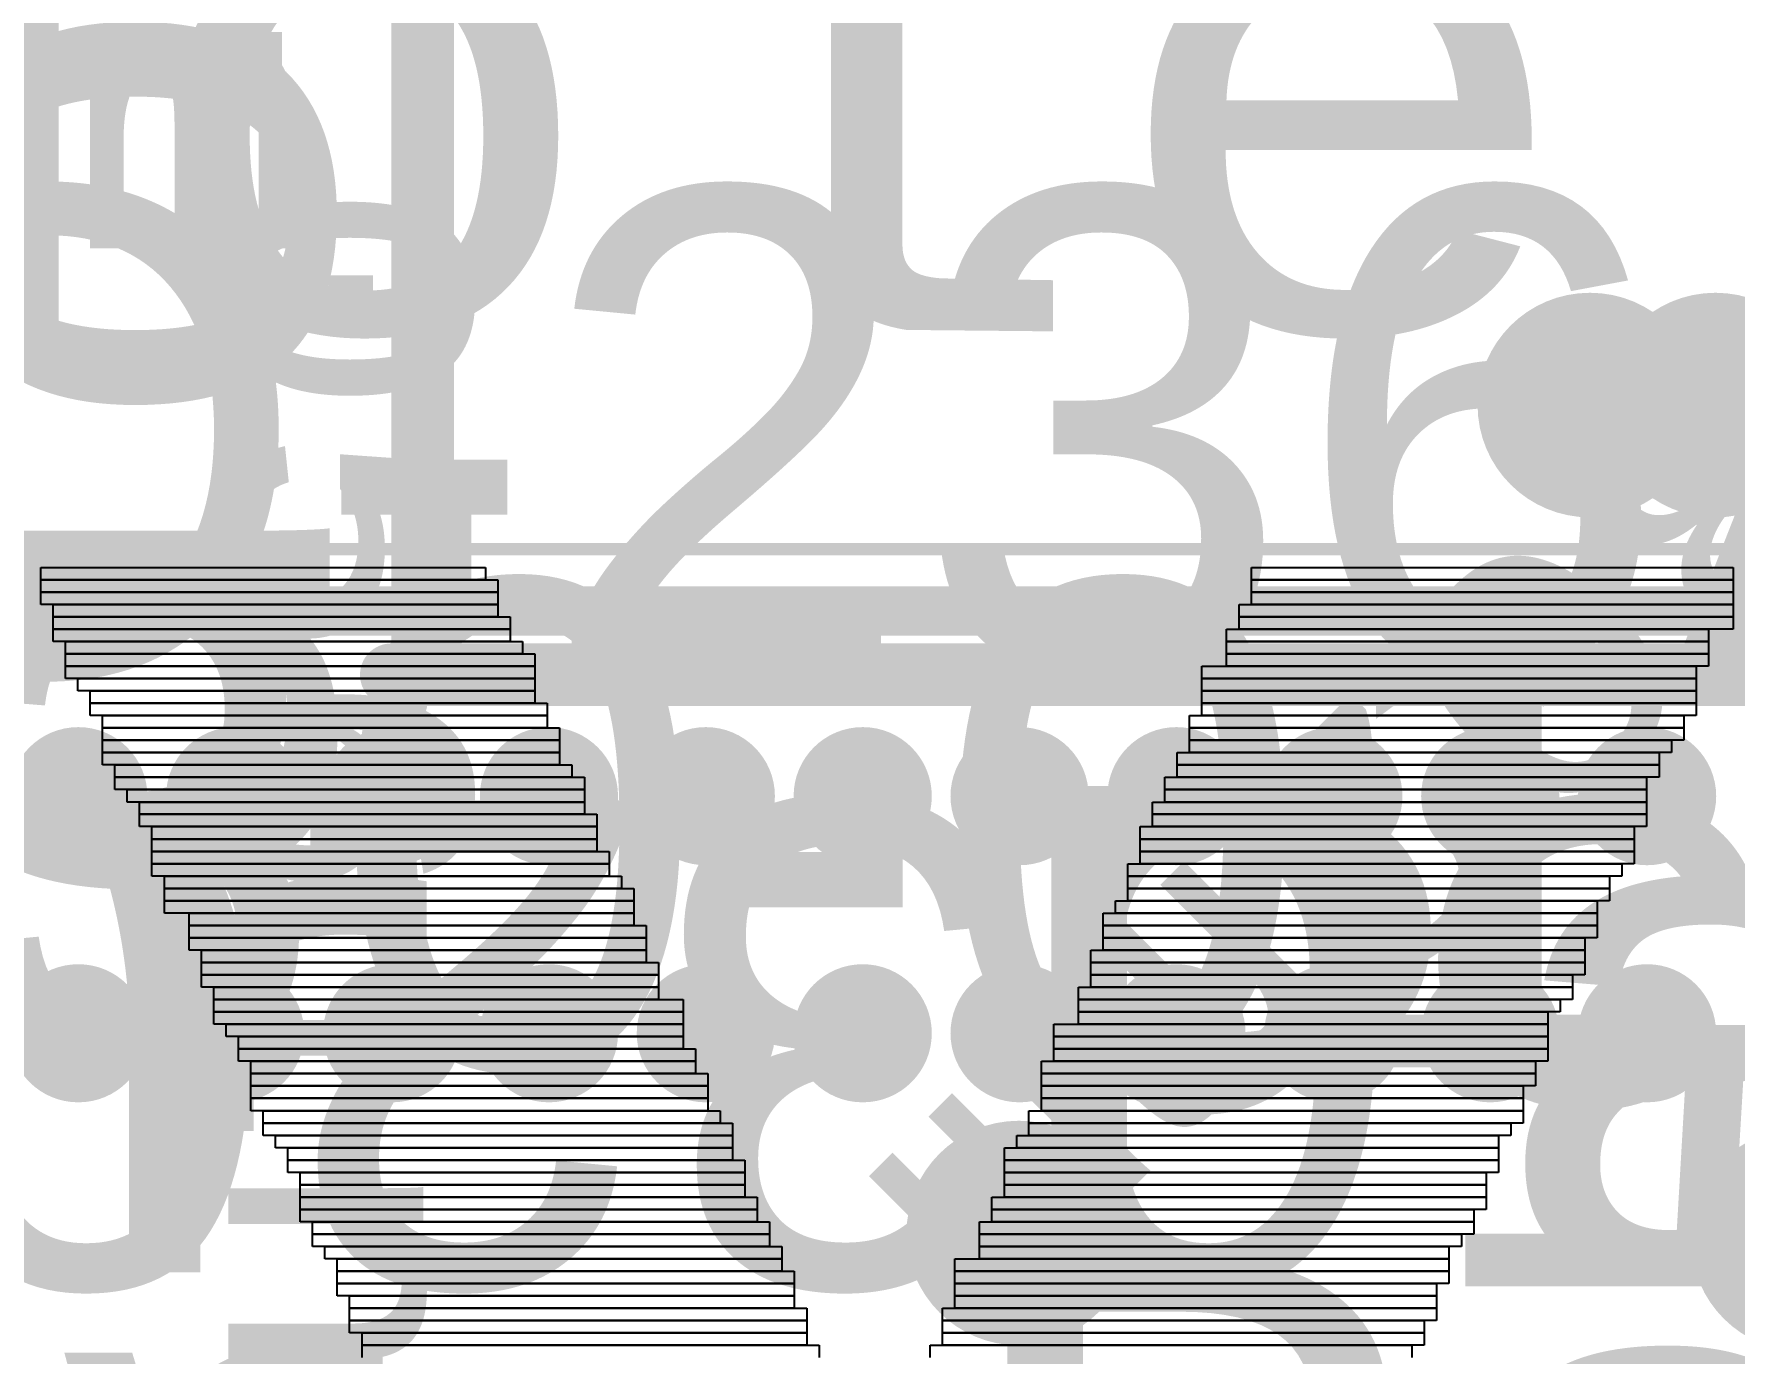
# Model space of a CAD drawing. Header units: inches. Extents: x -2.12 to 4.45, y -3.15 to 1.57.
# Drawn here: x 0.6058 to 0.8768, y -1.1537 to -0.9435 of the extents above; entities that cross this region are included whole.
import ezdxf

# ---------------------------------------------------------------- set-up
doc = ezdxf.new("R2010")
doc.units = ezdxf.units.IN
doc.header["$MEASUREMENT"] = 0
for name, color, linetype in [('Bottom', 5, 'Continuous'), ('Bottom Solder', 6, 'Continuous'), ('bPlace', 56, 'Continuous'), ('Document', 56, 'Continuous'), ('Measures', 56, 'Continuous'), ('tDocu', 76, 'Continuous'), ('Top', 1, 'Continuous'), ('Top Paste', 8, 'Continuous'), ('Top Solder', 216, 'Continuous'), ('Top Value', 56, 'Continuous'), ('tPlace', 56, 'Continuous'), ('Via Holes', 16, 'Continuous')]:
    doc.layers.add(name, color=color, linetype=linetype)
doc.styles.add('Arial', font='', dxfattribs={"height": 0.2})
doc.styles.add('Courier New', font='', dxfattribs={"height": 0.2})
doc.styles.get('Arial').set_extended_font_data('Arial')
doc.styles.get('Courier New').set_extended_font_data('Courier New')

# ---------------------------------------------------------------- blocks, each defined once
blk = doc.blocks.new('SMD3225_3_2X2_5X0_7_MTC_L_43')
at = {"layer": 'Measures', "style": 'Courier New'}
for s, height, p in [('0.13in/3.302mm', 0.03875, (0.371, -0.012)), ('Inner Pad Padstyle: RX47Y-4D0T', 0.0775, (-0.666, -0.315)), ('Outer Pad Padstyle: RX47Y59D0T', 0.0775, (-0.659, -0.415)), ('Alternate 1 Padstyle: OX60Y90D30P', 0.0775, (-0.712, -0.515)), ('Alternate 2 Padstyle: OX90Y60D30P', 0.0775, (-0.712, -0.615))]:
    blk.add_text(s, height=height, dxfattribs=at).set_placement(p)
blk = doc.blocks.new('TO_236AB_NEX_L_53')
at = {"layer": 'Measures', "style": 'Courier New'}
blk.add_text('0.099in/2.515mm', height=0.03875, dxfattribs=at).set_placement((0.23, -0.012))
blk = doc.blocks.new('CONN_QTH_030_02_L_D_A_K_FR_S00_72')
at = {"layer": 'Measures', "style": 'Courier New'}
for s, p in [('Mounting Hole Padstyle: EX60Y60D40P', (-0.757, -0.907)), ('1st Center Padstyle: RX185Y25D0T', (-0.697, -1.057)), ('2nd Center Padstyle: RX100Y25D0T', (-0.704, -1.132))]:
    blk.add_text(s, height=0.0775, dxfattribs=at).set_placement(p)
blk = doc.blocks.new('SAMTEC_ADM6_30_01_5_L_4_2_A_TR_73')
at = {"layer": 'Top'}
h = blk.add_hatch(color=1, dxfattribs=at)
edge = h.paths.add_edge_path()
edge.add_arc((-0.2625, -0.0311), 0.00701, 0, 360)
h = blk.add_hatch(color=1, dxfattribs=at)
edge = h.paths.add_edge_path()
edge.add_arc((-0.2375, -0.0311), 0.00701, 0, 360)
h = blk.add_hatch(color=1, dxfattribs=at)
edge = h.paths.add_edge_path()
edge.add_arc((-0.2125, -0.0311), 0.00701, 0, 360)
h = blk.add_hatch(color=1, dxfattribs=at)
edge = h.paths.add_edge_path()
edge.add_arc((-0.1875, -0.0311), 0.00701, 0, 360)
h = blk.add_hatch(color=1, dxfattribs=at)
edge = h.paths.add_edge_path()
edge.add_arc((-0.1625, -0.0311), 0.00701, 0, 360)
h = blk.add_hatch(color=1, dxfattribs=at)
edge = h.paths.add_edge_path()
edge.add_arc((-0.1375, -0.0311), 0.00701, 0, 360)
h = blk.add_hatch(color=1, dxfattribs=at)
edge = h.paths.add_edge_path()
edge.add_arc((-0.1125, -0.0311), 0.00701, 0, 360)
h = blk.add_hatch(color=1, dxfattribs=at)
edge = h.paths.add_edge_path()
edge.add_arc((-0.0875, -0.0311), 0.00701, 0, 360)
h = blk.add_hatch(color=1, dxfattribs=at)
edge = h.paths.add_edge_path()
edge.add_arc((-0.0625, -0.0311), 0.00701, 0, 360)
h = blk.add_hatch(color=1, dxfattribs=at)
edge = h.paths.add_edge_path()
edge.add_arc((-0.0375, -0.0311), 0.00701, 0, 360)
h = blk.add_hatch(color=1, dxfattribs=at)
edge = h.paths.add_edge_path()
edge.add_arc((-0.0125, -0.0311), 0.00701, 0, 360)
h = blk.add_hatch(color=1, dxfattribs=at)
edge = h.paths.add_edge_path()
edge.add_arc((-0.2625, -0.0689), 0.00701, 0, 360)
h = blk.add_hatch(color=1, dxfattribs=at)
edge = h.paths.add_edge_path()
edge.add_arc((-0.2375, -0.0689), 0.00701, 0, 360)
h = blk.add_hatch(color=1, dxfattribs=at)
edge = h.paths.add_edge_path()
edge.add_arc((-0.2125, -0.0689), 0.00701, 0, 360)
h = blk.add_hatch(color=1, dxfattribs=at)
edge = h.paths.add_edge_path()
edge.add_arc((-0.1875, -0.0689), 0.00701, 0, 360)
h = blk.add_hatch(color=1, dxfattribs=at)
edge = h.paths.add_edge_path()
edge.add_arc((-0.1625, -0.0689), 0.00701, 0, 360)
h = blk.add_hatch(color=1, dxfattribs=at)
edge = h.paths.add_edge_path()
edge.add_arc((-0.1375, -0.0689), 0.00701, 0, 360)
h = blk.add_hatch(color=1, dxfattribs=at)
edge = h.paths.add_edge_path()
edge.add_arc((-0.1125, -0.0689), 0.00701, 0, 360)
h = blk.add_hatch(color=1, dxfattribs=at)
edge = h.paths.add_edge_path()
edge.add_arc((-0.0875, -0.0689), 0.00701, 0, 360)
h = blk.add_hatch(color=1, dxfattribs=at)
edge = h.paths.add_edge_path()
edge.add_arc((-0.0625, -0.0689), 0.00701, 0, 360)
h = blk.add_hatch(color=1, dxfattribs=at)
edge = h.paths.add_edge_path()
edge.add_arc((-0.0375, -0.0689), 0.00701, 0, 360)
h = blk.add_hatch(color=1, dxfattribs=at)
edge = h.paths.add_edge_path()
edge.add_arc((-0.0125, -0.0689), 0.00701, 0, 360)
at = {"layer": 'Top Paste'}
h = blk.add_hatch(color=8, dxfattribs=at)
edge = h.paths.add_edge_path()
edge.add_arc((-0.2625, -0.0311), 0.00701, 0, 360)
h = blk.add_hatch(color=8, dxfattribs=at)
edge = h.paths.add_edge_path()
edge.add_arc((-0.2375, -0.0311), 0.00701, 0, 360)
h = blk.add_hatch(color=8, dxfattribs=at)
edge = h.paths.add_edge_path()
edge.add_arc((-0.2125, -0.0311), 0.00701, 0, 360)
h = blk.add_hatch(color=8, dxfattribs=at)
edge = h.paths.add_edge_path()
edge.add_arc((-0.1875, -0.0311), 0.00701, 0, 360)
h = blk.add_hatch(color=8, dxfattribs=at)
edge = h.paths.add_edge_path()
edge.add_arc((-0.1625, -0.0311), 0.00701, 0, 360)
h = blk.add_hatch(color=8, dxfattribs=at)
edge = h.paths.add_edge_path()
edge.add_arc((-0.1375, -0.0311), 0.00701, 0, 360)
h = blk.add_hatch(color=8, dxfattribs=at)
edge = h.paths.add_edge_path()
edge.add_arc((-0.1125, -0.0311), 0.00701, 0, 360)
h = blk.add_hatch(color=8, dxfattribs=at)
edge = h.paths.add_edge_path()
edge.add_arc((-0.0875, -0.0311), 0.00701, 0, 360)
h = blk.add_hatch(color=8, dxfattribs=at)
edge = h.paths.add_edge_path()
edge.add_arc((-0.0625, -0.0311), 0.00701, 0, 360)
h = blk.add_hatch(color=8, dxfattribs=at)
edge = h.paths.add_edge_path()
edge.add_arc((-0.0375, -0.0311), 0.00701, 0, 360)
h = blk.add_hatch(color=8, dxfattribs=at)
edge = h.paths.add_edge_path()
edge.add_arc((-0.0125, -0.0311), 0.00701, 0, 360)
h = blk.add_hatch(color=8, dxfattribs=at)
edge = h.paths.add_edge_path()
edge.add_arc((-0.2625, -0.0689), 0.00701, 0, 360)
h = blk.add_hatch(color=8, dxfattribs=at)
edge = h.paths.add_edge_path()
edge.add_arc((-0.2375, -0.0689), 0.00701, 0, 360)
h = blk.add_hatch(color=8, dxfattribs=at)
edge = h.paths.add_edge_path()
edge.add_arc((-0.2125, -0.0689), 0.00701, 0, 360)
h = blk.add_hatch(color=8, dxfattribs=at)
edge = h.paths.add_edge_path()
edge.add_arc((-0.1875, -0.0689), 0.00701, 0, 360)
h = blk.add_hatch(color=8, dxfattribs=at)
edge = h.paths.add_edge_path()
edge.add_arc((-0.1625, -0.0689), 0.00701, 0, 360)
h = blk.add_hatch(color=8, dxfattribs=at)
edge = h.paths.add_edge_path()
edge.add_arc((-0.1375, -0.0689), 0.00701, 0, 360)
h = blk.add_hatch(color=8, dxfattribs=at)
edge = h.paths.add_edge_path()
edge.add_arc((-0.1125, -0.0689), 0.00701, 0, 360)
h = blk.add_hatch(color=8, dxfattribs=at)
edge = h.paths.add_edge_path()
edge.add_arc((-0.0875, -0.0689), 0.00701, 0, 360)
h = blk.add_hatch(color=8, dxfattribs=at)
edge = h.paths.add_edge_path()
edge.add_arc((-0.0625, -0.0689), 0.00701, 0, 360)
h = blk.add_hatch(color=8, dxfattribs=at)
edge = h.paths.add_edge_path()
edge.add_arc((-0.0375, -0.0689), 0.00701, 0, 360)
h = blk.add_hatch(color=8, dxfattribs=at)
edge = h.paths.add_edge_path()
edge.add_arc((-0.0125, -0.0689), 0.00701, 0, 360)
at = {"layer": 'Top Solder'}
h = blk.add_hatch(color=216, dxfattribs=at)
edge = h.paths.add_edge_path()
edge.add_arc((-0.2625, -0.0311), 0.01101, 0, 360)
h = blk.add_hatch(color=216, dxfattribs=at)
edge = h.paths.add_edge_path()
edge.add_arc((-0.2375, -0.0311), 0.01101, 0, 360)
h = blk.add_hatch(color=216, dxfattribs=at)
edge = h.paths.add_edge_path()
edge.add_arc((-0.2125, -0.0311), 0.01101, 0, 360)
h = blk.add_hatch(color=216, dxfattribs=at)
edge = h.paths.add_edge_path()
edge.add_arc((-0.1875, -0.0311), 0.01101, 0, 360)
h = blk.add_hatch(color=216, dxfattribs=at)
edge = h.paths.add_edge_path()
edge.add_arc((-0.1625, -0.0311), 0.01101, 0, 360)
h = blk.add_hatch(color=216, dxfattribs=at)
edge = h.paths.add_edge_path()
edge.add_arc((-0.1375, -0.0311), 0.01101, 0, 360)
h = blk.add_hatch(color=216, dxfattribs=at)
edge = h.paths.add_edge_path()
edge.add_arc((-0.1125, -0.0311), 0.01101, 0, 360)
h = blk.add_hatch(color=216, dxfattribs=at)
edge = h.paths.add_edge_path()
edge.add_arc((-0.0875, -0.0311), 0.01101, 0, 360)
h = blk.add_hatch(color=216, dxfattribs=at)
edge = h.paths.add_edge_path()
edge.add_arc((-0.0625, -0.0311), 0.01101, 0, 360)
h = blk.add_hatch(color=216, dxfattribs=at)
edge = h.paths.add_edge_path()
edge.add_arc((-0.0375, -0.0311), 0.01101, 0, 360)
h = blk.add_hatch(color=216, dxfattribs=at)
edge = h.paths.add_edge_path()
edge.add_arc((-0.0125, -0.0311), 0.01101, 0, 360)
h = blk.add_hatch(color=216, dxfattribs=at)
edge = h.paths.add_edge_path()
edge.add_arc((-0.2625, -0.0689), 0.01101, 0, 360)
h = blk.add_hatch(color=216, dxfattribs=at)
edge = h.paths.add_edge_path()
edge.add_arc((-0.2375, -0.0689), 0.01101, 0, 360)
h = blk.add_hatch(color=216, dxfattribs=at)
edge = h.paths.add_edge_path()
edge.add_arc((-0.2125, -0.0689), 0.01101, 0, 360)
h = blk.add_hatch(color=216, dxfattribs=at)
edge = h.paths.add_edge_path()
edge.add_arc((-0.1875, -0.0689), 0.01101, 0, 360)
h = blk.add_hatch(color=216, dxfattribs=at)
edge = h.paths.add_edge_path()
edge.add_arc((-0.1625, -0.0689), 0.01101, 0, 360)
h = blk.add_hatch(color=216, dxfattribs=at)
edge = h.paths.add_edge_path()
edge.add_arc((-0.1375, -0.0689), 0.01101, 0, 360)
h = blk.add_hatch(color=216, dxfattribs=at)
edge = h.paths.add_edge_path()
edge.add_arc((-0.1125, -0.0689), 0.01101, 0, 360)
h = blk.add_hatch(color=216, dxfattribs=at)
edge = h.paths.add_edge_path()
edge.add_arc((-0.0875, -0.0689), 0.01101, 0, 360)
h = blk.add_hatch(color=216, dxfattribs=at)
edge = h.paths.add_edge_path()
edge.add_arc((-0.0625, -0.0689), 0.01101, 0, 360)
h = blk.add_hatch(color=216, dxfattribs=at)
edge = h.paths.add_edge_path()
edge.add_arc((-0.0375, -0.0689), 0.01101, 0, 360)
h = blk.add_hatch(color=216, dxfattribs=at)
edge = h.paths.add_edge_path()
edge.add_arc((-0.0125, -0.0689), 0.01101, 0, 360)
at = {"layer": 'tDocu', "const_width": 0.00394}
blk.add_lwpolyline([(0.46791, -0.09843), (-0.46791, -0.09843)], dxfattribs=at)
at = {"layer": 'Top', "const_width": 0.00197}
blk.add_lwpolyline([(0.47776, -0.10827), (-0.47776, -0.10827)], dxfattribs=at)
at = {"layer": 'tPlace', "const_width": 0.00787}
blk.add_lwpolyline([(0.46791, -0.09843), (-0.46791, -0.09843)], dxfattribs=at)
blk = doc.blocks.new('TO_236_VIS_L_90')
at = {"layer": 'Measures', "style": 'Courier New'}
blk.add_text('Top Padstyle: RX20Y40D0T', height=0.0775, dxfattribs=at).set_placement((-0.53, -0.308))
blk = doc.blocks.new('TO_236AB_NEX_L_93')
at = {"layer": 'Measures', "style": 'Courier New'}
blk.add_text('0.056in/1.422mm', height=0.03875, dxfattribs=at).set_placement((-0.498, -0.012))

msp = doc.modelspace()

# ---------------------------------------------------------------- hatches: boundary and pattern name
at = {"layer": 'Bottom'}
h = msp.add_hatch(color=5, dxfattribs=at)
edge = h.paths.add_edge_path()
edge.add_arc((0.8538, -1.00261), 0.013905, 0, 360)
h = msp.add_hatch(color=5, dxfattribs=at)
edge = h.paths.add_edge_path()
edge.add_arc((0.8738, -1.00261), 0.013905, 0, 360)
h = msp.add_hatch(color=5, dxfattribs=at)
edge = h.paths.add_edge_path()
edge.add_arc((0.7628, -1.13461), 0.013905, 0, 360)
h = msp.add_hatch(color=5, dxfattribs=at)
edge = h.paths.add_edge_path()
edge.add_arc((0.8878, -1.13561), 0.013905, 0, 360)
at = {"layer": 'Bottom Solder'}
h = msp.add_hatch(color=6, dxfattribs=at)
edge = h.paths.add_edge_path()
edge.add_arc((0.8538, -1.00261), 0.017905, 0, 360)
h = msp.add_hatch(color=6, dxfattribs=at)
edge = h.paths.add_edge_path()
edge.add_arc((0.8738, -1.00261), 0.017905, 0, 360)
h = msp.add_hatch(color=6, dxfattribs=at)
edge = h.paths.add_edge_path()
edge.add_arc((0.8938, -1.00261), 0.017905, 0, 360)
h = msp.add_hatch(color=6, dxfattribs=at)
edge = h.paths.add_edge_path()
edge.add_arc((0.7628, -1.13461), 0.017905, 0, 360)
h = msp.add_hatch(color=6, dxfattribs=at)
edge = h.paths.add_edge_path()
edge.add_arc((0.8878, -1.13561), 0.017905, 0, 360)
at = {"layer": 'Top'}
h = msp.add_hatch(color=1, dxfattribs=at)
edge = h.paths.add_edge_path()
edge.add_arc((0.8538, -1.00261), 0.013905, 0, 360)
h = msp.add_hatch(color=1, dxfattribs=at)
edge = h.paths.add_edge_path()
edge.add_arc((0.8738, -1.00261), 0.013905, 0, 360)
h = msp.add_hatch(color=1, dxfattribs=at)
edge = h.paths.add_edge_path()
edge.add_arc((0.7628, -1.13461), 0.013905, 0, 360)
h = msp.add_hatch(color=1, dxfattribs=at)
edge = h.paths.add_edge_path()
edge.add_arc((0.8878, -1.13561), 0.013905, 0, 360)
at = {"layer": 'Top Solder'}
h = msp.add_hatch(color=216, dxfattribs=at)
edge = h.paths.add_edge_path()
edge.add_arc((0.8538, -1.00261), 0.017905, 0, 360)
h = msp.add_hatch(color=216, dxfattribs=at)
edge = h.paths.add_edge_path()
edge.add_arc((0.8738, -1.00261), 0.017905, 0, 360)
h = msp.add_hatch(color=216, dxfattribs=at)
edge = h.paths.add_edge_path()
edge.add_arc((0.8938, -1.00261), 0.017905, 0, 360)
h = msp.add_hatch(color=216, dxfattribs=at)
edge = h.paths.add_edge_path()
edge.add_arc((0.7628, -1.13461), 0.017905, 0, 360)
h = msp.add_hatch(color=216, dxfattribs=at)
edge = h.paths.add_edge_path()
edge.add_arc((0.8878, -1.13561), 0.017905, 0, 360)
at = {"layer": 'Via Holes'}
h = msp.add_hatch(color=7, dxfattribs=at)
edge = h.paths.add_edge_path()
edge.add_arc((0.8538, -1.00261), 0.005905, 0, 360)
h = msp.add_hatch(color=7, dxfattribs=at)
edge = h.paths.add_edge_path()
edge.add_arc((0.8738, -1.00261), 0.005905, 0, 360)
h = msp.add_hatch(color=7, dxfattribs=at)
edge = h.paths.add_edge_path()
edge.add_arc((0.7628, -1.13461), 0.005905, 0, 360)

# ---------------------------------------------------------------- linework, layer by layer
at = {"layer": 'bPlace'}
for p, q in [((0.60693, -1.03045), (0.60693, -1.02848)), ((0.60693, -1.02848), (0.6778, -1.02848)), ((0.6778, -1.02848), (0.6778, -1.03045)), ((0.79985, -1.03045), (0.79985, -1.02848)), ((0.79985, -1.02848), (0.87662, -1.02848)), ((0.87662, -1.02848), (0.87662, -1.03045)), ((0.6778, -1.03045), (0.60693, -1.03045)), ((0.60693, -1.03242), (0.60693, -1.03045)), ((0.60693, -1.03045), (0.67977, -1.03045)), ((0.67977, -1.03045), (0.67977, -1.03242)), ((0.87662, -1.03045), (0.79985, -1.03045)), ((0.79985, -1.03242), (0.79985, -1.03045)), ((0.79985, -1.03045), (0.87662, -1.03045)), ((0.87662, -1.03045), (0.87662, -1.03242)), ((0.67977, -1.03242), (0.60693, -1.03242)), ((0.60693, -1.03439), (0.60693, -1.03242)), ((0.60693, -1.03242), (0.67977, -1.03242)), ((0.67977, -1.03439), (0.60693, -1.03439)), ((0.6089, -1.03636), (0.6089, -1.03439)), ((0.6089, -1.03439), (0.67977, -1.03439)), ((0.67977, -1.03242), (0.67977, -1.03439)), ((0.67977, -1.03439), (0.67977, -1.03636)), ((0.79788, -1.03636), (0.79788, -1.03439)), ((0.79788, -1.03439), (0.87662, -1.03439)), ((0.87662, -1.03242), (0.79985, -1.03242)), ((0.79985, -1.03439), (0.79985, -1.03242)), ((0.79985, -1.03242), (0.87662, -1.03242)), ((0.87662, -1.03439), (0.79985, -1.03439)), ((0.87662, -1.03242), (0.87662, -1.03439)), ((0.87662, -1.03439), (0.87662, -1.03636)), ((0.67977, -1.03636), (0.6089, -1.03636)), ((0.6089, -1.03833), (0.6089, -1.03636)), ((0.6089, -1.03636), (0.68174, -1.03636)), ((0.68174, -1.03636), (0.68174, -1.03833)), ((0.87662, -1.03636), (0.79788, -1.03636)), ((0.79788, -1.03833), (0.79788, -1.03636)), ((0.79788, -1.03636), (0.87662, -1.03636)), ((0.87662, -1.03636), (0.87662, -1.03833)), ((0.68174, -1.03833), (0.6089, -1.03833)), ((0.6089, -1.04029), (0.6089, -1.03833)), ((0.6089, -1.03833), (0.68174, -1.03833)), ((0.68174, -1.04029), (0.6089, -1.04029)), ((0.61087, -1.04226), (0.61087, -1.04029)), ((0.61087, -1.04029), (0.68371, -1.04029)), ((0.68174, -1.03833), (0.68174, -1.04029)), ((0.68371, -1.04029), (0.68371, -1.04226)), ((0.79591, -1.04029), (0.79591, -1.03833)), ((0.79591, -1.03833), (0.87268, -1.03833)), ((0.87268, -1.04029), (0.79591, -1.04029)), ((0.79591, -1.04226), (0.79591, -1.04029)), ((0.79591, -1.04029), (0.87268, -1.04029)), ((0.87662, -1.03833), (0.79788, -1.03833)), ((0.87268, -1.03833), (0.87268, -1.04029)), ((0.87268, -1.04029), (0.87268, -1.04226)), ((0.68371, -1.04226), (0.61087, -1.04226)), ((0.61087, -1.04423), (0.61087, -1.04226)), ((0.61087, -1.04226), (0.68567, -1.04226)), ((0.68567, -1.04226), (0.68567, -1.04423)), ((0.87268, -1.04226), (0.79591, -1.04226)), ((0.79591, -1.04423), (0.79591, -1.04226)), ((0.79591, -1.04226), (0.87268, -1.04226)), ((0.87268, -1.04226), (0.87268, -1.04423)), ((0.68567, -1.04423), (0.61087, -1.04423)), ((0.61087, -1.0462), (0.61087, -1.04423)), ((0.61087, -1.04423), (0.68567, -1.04423)), ((0.68567, -1.04423), (0.68567, -1.0462)), ((0.79197, -1.0462), (0.79197, -1.04423)), ((0.79197, -1.04423), (0.87071, -1.04423)), ((0.87268, -1.04423), (0.79591, -1.04423)), ((0.87071, -1.04423), (0.87071, -1.0462)), ((0.68567, -1.0462), (0.61087, -1.0462)), ((0.61284, -1.04817), (0.61284, -1.0462)), ((0.61284, -1.0462), (0.68567, -1.0462)), ((0.68567, -1.04817), (0.61284, -1.04817)), ((0.61481, -1.05014), (0.61481, -1.04817)), ((0.61481, -1.04817), (0.68567, -1.04817)), ((0.68567, -1.0462), (0.68567, -1.04817)), ((0.68567, -1.04817), (0.68567, -1.05014)), ((0.87071, -1.0462), (0.79197, -1.0462)), ((0.79197, -1.04817), (0.79197, -1.0462)), ((0.79197, -1.0462), (0.87071, -1.0462)), ((0.87071, -1.04817), (0.79197, -1.04817)), ((0.79197, -1.05014), (0.79197, -1.04817)), ((0.79197, -1.04817), (0.87071, -1.04817)), ((0.87071, -1.0462), (0.87071, -1.04817)), ((0.87071, -1.04817), (0.87071, -1.05014)), ((0.68567, -1.05014), (0.61481, -1.05014)), ((0.61481, -1.05211), (0.61481, -1.05014)), ((0.61481, -1.05014), (0.68764, -1.05014)), ((0.68764, -1.05014), (0.68764, -1.05211)), ((0.87071, -1.05014), (0.79197, -1.05014)), ((0.79197, -1.05211), (0.79197, -1.05014)), ((0.79197, -1.05014), (0.87071, -1.05014)), ((0.87071, -1.05014), (0.87071, -1.05211)), ((0.68764, -1.05211), (0.61481, -1.05211)), ((0.61678, -1.05407), (0.61678, -1.05211)), ((0.61678, -1.05211), (0.68764, -1.05211)), ((0.68764, -1.05211), (0.68764, -1.05407)), ((0.79, -1.05407), (0.79, -1.05211)), ((0.79, -1.05211), (0.86874, -1.05211)), ((0.87071, -1.05211), (0.79197, -1.05211)), ((0.86874, -1.05211), (0.86874, -1.05407)), ((0.68764, -1.05407), (0.61678, -1.05407)), ((0.61678, -1.05604), (0.61678, -1.05407)), ((0.61678, -1.05407), (0.68961, -1.05407)), ((0.68961, -1.05604), (0.61678, -1.05604)), ((0.61678, -1.05801), (0.61678, -1.05604)), ((0.61678, -1.05604), (0.68961, -1.05604)), ((0.68961, -1.05407), (0.68961, -1.05604)), ((0.68961, -1.05604), (0.68961, -1.05801)), ((0.86874, -1.05407), (0.79, -1.05407)), ((0.79, -1.05604), (0.79, -1.05407)), ((0.79, -1.05407), (0.86874, -1.05407)), ((0.86874, -1.05604), (0.79, -1.05604)), ((0.79, -1.05801), (0.79, -1.05604)), ((0.79, -1.05604), (0.86678, -1.05604)), ((0.86678, -1.05604), (0.86678, -1.05801)), ((0.86874, -1.05407), (0.86874, -1.05604)), ((0.68961, -1.05801), (0.61678, -1.05801)), ((0.61678, -1.05998), (0.61678, -1.05801)), ((0.61678, -1.05801), (0.68961, -1.05801)), ((0.68961, -1.05801), (0.68961, -1.05998)), ((0.78804, -1.05998), (0.78804, -1.05801)), ((0.78804, -1.05801), (0.86481, -1.05801)), ((0.86678, -1.05801), (0.79, -1.05801)), ((0.86481, -1.05801), (0.86481, -1.05998)), ((0.68961, -1.05998), (0.61678, -1.05998)), ((0.61874, -1.06195), (0.61874, -1.05998)), ((0.61874, -1.05998), (0.69158, -1.05998)), ((0.69158, -1.06195), (0.61874, -1.06195)), ((0.61874, -1.06392), (0.61874, -1.06195)), ((0.61874, -1.06195), (0.69355, -1.06195)), ((0.69158, -1.05998), (0.69158, -1.06195)), ((0.69355, -1.06195), (0.69355, -1.06392)), ((0.78607, -1.06392), (0.78607, -1.06195)), ((0.78607, -1.06195), (0.86284, -1.06195)), ((0.86481, -1.05998), (0.78804, -1.05998)), ((0.78804, -1.06195), (0.78804, -1.05998)), ((0.78804, -1.05998), (0.86481, -1.05998)), ((0.86481, -1.06195), (0.78804, -1.06195)), ((0.86284, -1.06195), (0.86284, -1.06392)), ((0.86481, -1.05998), (0.86481, -1.06195)), ((0.69355, -1.06392), (0.61874, -1.06392)), ((0.62071, -1.06589), (0.62071, -1.06392)), ((0.62071, -1.06392), (0.69355, -1.06392)), ((0.69355, -1.06392), (0.69355, -1.06589)), ((0.86284, -1.06392), (0.78607, -1.06392)), ((0.78607, -1.06589), (0.78607, -1.06392)), ((0.78607, -1.06392), (0.86284, -1.06392)), ((0.86284, -1.06392), (0.86284, -1.06589)), ((0.69355, -1.06589), (0.62071, -1.06589)), ((0.62268, -1.06785), (0.62268, -1.06589)), ((0.62268, -1.06589), (0.69355, -1.06589)), ((0.69355, -1.06589), (0.69355, -1.06785)), ((0.7841, -1.06785), (0.7841, -1.06589)), ((0.7841, -1.06589), (0.86284, -1.06589)), ((0.86284, -1.06589), (0.78607, -1.06589)), ((0.86284, -1.06589), (0.86284, -1.06785)), ((0.69355, -1.06785), (0.62268, -1.06785)), ((0.62268, -1.06982), (0.62268, -1.06785)), ((0.62268, -1.06785), (0.69552, -1.06785)), ((0.69552, -1.06982), (0.62268, -1.06982)), ((0.62465, -1.07179), (0.62465, -1.06982)), ((0.62465, -1.06982), (0.69552, -1.06982)), ((0.69552, -1.06785), (0.69552, -1.06982)), ((0.69552, -1.06982), (0.69552, -1.07179)), ((0.78213, -1.07179), (0.78213, -1.06982)), ((0.78213, -1.06982), (0.86087, -1.06982)), ((0.86284, -1.06785), (0.7841, -1.06785)), ((0.7841, -1.06982), (0.7841, -1.06785)), ((0.7841, -1.06785), (0.86284, -1.06785)), ((0.86284, -1.06982), (0.7841, -1.06982)), ((0.86087, -1.06982), (0.86087, -1.07179)), ((0.86284, -1.06785), (0.86284, -1.06982)), ((0.69552, -1.07179), (0.62465, -1.07179)), ((0.62465, -1.07376), (0.62465, -1.07179)), ((0.62465, -1.07179), (0.69552, -1.07179)), ((0.69552, -1.07179), (0.69552, -1.07376)), ((0.86087, -1.07179), (0.78213, -1.07179)), ((0.78213, -1.07376), (0.78213, -1.07179)), ((0.78213, -1.07179), (0.86087, -1.07179)), ((0.86087, -1.07179), (0.86087, -1.07376)), ((0.69552, -1.07376), (0.62465, -1.07376)), ((0.62465, -1.07573), (0.62465, -1.07376)), ((0.62465, -1.07376), (0.69749, -1.07376)), ((0.69749, -1.07376), (0.69749, -1.07573)), ((0.86087, -1.07376), (0.78213, -1.07376)), ((0.78213, -1.07573), (0.78213, -1.07376)), ((0.78213, -1.07376), (0.86087, -1.07376)), ((0.86087, -1.07376), (0.86087, -1.07573)), ((0.69749, -1.07573), (0.62465, -1.07573)), ((0.62465, -1.0777), (0.62465, -1.07573)), ((0.62465, -1.07573), (0.69749, -1.07573)), ((0.69749, -1.0777), (0.62465, -1.0777)), ((0.62662, -1.07967), (0.62662, -1.0777)), ((0.62662, -1.0777), (0.69945, -1.0777)), ((0.69749, -1.07573), (0.69749, -1.0777)), ((0.69945, -1.0777), (0.69945, -1.07967)), ((0.78016, -1.0777), (0.78016, -1.07573)), ((0.78016, -1.07573), (0.8589, -1.07573)), ((0.8589, -1.0777), (0.78016, -1.0777)), ((0.78016, -1.07967), (0.78016, -1.0777)), ((0.78016, -1.0777), (0.85693, -1.0777)), ((0.86087, -1.07573), (0.78213, -1.07573)), ((0.85693, -1.0777), (0.85693, -1.07967)), ((0.8589, -1.07573), (0.8589, -1.0777)), ((0.69945, -1.07967), (0.62662, -1.07967)), ((0.62662, -1.08163), (0.62662, -1.07967)), ((0.62662, -1.07967), (0.70142, -1.07967)), ((0.70142, -1.07967), (0.70142, -1.08163)), ((0.85693, -1.07967), (0.78016, -1.07967)), ((0.78016, -1.08163), (0.78016, -1.07967)), ((0.78016, -1.07967), (0.85693, -1.07967)), ((0.85693, -1.07967), (0.85693, -1.08163)), ((0.70142, -1.08163), (0.62662, -1.08163)), ((0.62662, -1.0836), (0.62662, -1.08163)), ((0.62662, -1.08163), (0.70142, -1.08163)), ((0.70142, -1.0836), (0.62662, -1.0836)), ((0.63056, -1.08557), (0.63056, -1.0836)), ((0.63056, -1.0836), (0.70142, -1.0836)), ((0.70142, -1.08163), (0.70142, -1.0836)), ((0.70142, -1.0836), (0.70142, -1.08557)), ((0.77623, -1.08557), (0.77623, -1.0836)), ((0.77623, -1.0836), (0.85497, -1.0836)), ((0.77819, -1.0836), (0.77819, -1.08163)), ((0.77819, -1.08163), (0.85497, -1.08163)), ((0.85497, -1.0836), (0.77819, -1.0836)), ((0.85693, -1.08163), (0.78016, -1.08163)), ((0.85497, -1.08163), (0.85497, -1.0836)), ((0.85497, -1.0836), (0.85497, -1.08557)), ((0.70142, -1.08557), (0.63056, -1.08557)), ((0.63056, -1.08754), (0.63056, -1.08557)), ((0.63056, -1.08557), (0.70339, -1.08557)), ((0.70339, -1.08557), (0.70339, -1.08754)), ((0.85497, -1.08557), (0.77623, -1.08557)), ((0.77623, -1.08754), (0.77623, -1.08557)), ((0.77623, -1.08557), (0.85497, -1.08557)), ((0.85497, -1.08557), (0.85497, -1.08754)), ((0.70339, -1.08754), (0.63056, -1.08754)), ((0.63056, -1.08951), (0.63056, -1.08754)), ((0.63056, -1.08754), (0.70339, -1.08754)), ((0.70339, -1.08754), (0.70339, -1.08951)), ((0.85497, -1.08754), (0.77623, -1.08754)), ((0.77623, -1.08951), (0.77623, -1.08754)), ((0.77623, -1.08754), (0.853, -1.08754)), ((0.853, -1.08754), (0.853, -1.08951)), ((0.70339, -1.08951), (0.63056, -1.08951)), ((0.63252, -1.09148), (0.63252, -1.08951)), ((0.63252, -1.08951), (0.70339, -1.08951)), ((0.70339, -1.09148), (0.63252, -1.09148)), ((0.63252, -1.09344), (0.63252, -1.09148)), ((0.63252, -1.09148), (0.70536, -1.09148)), ((0.70339, -1.08951), (0.70339, -1.09148)), ((0.70536, -1.09148), (0.70536, -1.09344)), ((0.77426, -1.09148), (0.77426, -1.08951)), ((0.77426, -1.08951), (0.853, -1.08951)), ((0.853, -1.09148), (0.77426, -1.09148)), ((0.77426, -1.09344), (0.77426, -1.09148)), ((0.77426, -1.09148), (0.853, -1.09148)), ((0.853, -1.08951), (0.77623, -1.08951)), ((0.853, -1.08951), (0.853, -1.09148)), ((0.853, -1.09148), (0.853, -1.09344)), ((0.70536, -1.09344), (0.63252, -1.09344)), ((0.63252, -1.09541), (0.63252, -1.09344)), ((0.63252, -1.09344), (0.70536, -1.09344)), ((0.70536, -1.09344), (0.70536, -1.09541)), ((0.853, -1.09344), (0.77426, -1.09344)), ((0.77426, -1.09541), (0.77426, -1.09344)), ((0.77426, -1.09344), (0.85103, -1.09344)), ((0.85103, -1.09344), (0.85103, -1.09541)), ((0.70536, -1.09541), (0.63252, -1.09541)), ((0.63449, -1.09738), (0.63449, -1.09541)), ((0.63449, -1.09541), (0.70536, -1.09541)), ((0.70536, -1.09541), (0.70536, -1.09738)), ((0.77229, -1.09738), (0.77229, -1.09541)), ((0.77229, -1.09541), (0.85103, -1.09541)), ((0.85103, -1.09541), (0.77426, -1.09541)), ((0.85103, -1.09541), (0.85103, -1.09738)), ((0.70536, -1.09738), (0.63449, -1.09738)), ((0.63449, -1.09935), (0.63449, -1.09738)), ((0.63449, -1.09738), (0.7093, -1.09738)), ((0.7093, -1.09935), (0.63449, -1.09935)), ((0.63449, -1.10132), (0.63449, -1.09935)), ((0.63449, -1.09935), (0.7093, -1.09935)), ((0.7093, -1.09738), (0.7093, -1.09935)), ((0.7093, -1.09935), (0.7093, -1.10132)), ((0.85103, -1.09738), (0.77229, -1.09738)), ((0.77229, -1.09935), (0.77229, -1.09738)), ((0.77229, -1.09738), (0.84906, -1.09738)), ((0.84906, -1.09935), (0.77229, -1.09935)), ((0.77229, -1.10132), (0.77229, -1.09935)), ((0.77229, -1.09935), (0.84709, -1.09935)), ((0.84709, -1.09935), (0.84709, -1.10132)), ((0.84906, -1.09738), (0.84906, -1.09935)), ((0.7093, -1.10132), (0.63449, -1.10132)), ((0.63646, -1.10329), (0.63646, -1.10132)), ((0.63646, -1.10132), (0.7093, -1.10132)), ((0.7093, -1.10132), (0.7093, -1.10329)), ((0.76835, -1.10329), (0.76835, -1.10132)), ((0.76835, -1.10132), (0.84709, -1.10132)), ((0.84709, -1.10132), (0.77229, -1.10132)), ((0.84709, -1.10132), (0.84709, -1.10329)), ((0.7093, -1.10329), (0.63646, -1.10329)), ((0.63843, -1.10526), (0.63843, -1.10329)), ((0.63843, -1.10329), (0.7093, -1.10329)), ((0.7093, -1.10526), (0.63843, -1.10526)), ((0.63843, -1.10722), (0.63843, -1.10526)), ((0.63843, -1.10526), (0.71126, -1.10526)), ((0.7093, -1.10329), (0.7093, -1.10526)), ((0.71126, -1.10526), (0.71126, -1.10722)), ((0.84709, -1.10329), (0.76835, -1.10329)), ((0.76835, -1.10526), (0.76835, -1.10329)), ((0.76835, -1.10329), (0.84709, -1.10329)), ((0.84709, -1.10526), (0.76835, -1.10526)), ((0.76835, -1.10722), (0.76835, -1.10526)), ((0.76835, -1.10526), (0.84709, -1.10526)), ((0.84709, -1.10329), (0.84709, -1.10526)), ((0.84709, -1.10526), (0.84709, -1.10722)), ((0.71126, -1.10722), (0.63843, -1.10722)), ((0.6404, -1.10919), (0.6404, -1.10722)), ((0.6404, -1.10722), (0.71126, -1.10722)), ((0.71126, -1.10722), (0.71126, -1.10919)), ((0.76638, -1.10919), (0.76638, -1.10722)), ((0.76638, -1.10722), (0.84512, -1.10722)), ((0.84709, -1.10722), (0.76835, -1.10722)), ((0.84512, -1.10722), (0.84512, -1.10919)), ((0.71126, -1.10919), (0.6404, -1.10919)), ((0.6404, -1.11116), (0.6404, -1.10919)), ((0.6404, -1.10919), (0.71323, -1.10919)), ((0.71323, -1.10919), (0.71323, -1.11116)), ((0.84512, -1.10919), (0.76638, -1.10919)), ((0.76638, -1.11116), (0.76638, -1.10919)), ((0.76638, -1.10919), (0.84512, -1.10919)), ((0.84512, -1.10919), (0.84512, -1.11116)), ((0.71323, -1.11116), (0.6404, -1.11116)), ((0.6404, -1.11313), (0.6404, -1.11116)), ((0.6404, -1.11116), (0.71323, -1.11116)), ((0.71323, -1.11313), (0.6404, -1.11313)), ((0.6404, -1.1151), (0.6404, -1.11313)), ((0.6404, -1.11313), (0.71323, -1.11313)), ((0.71323, -1.11116), (0.71323, -1.11313)), ((0.71323, -1.11313), (0.71323, -1.1151)), ((0.84512, -1.11116), (0.76638, -1.11116)), ((0.76638, -1.11313), (0.76638, -1.11116)), ((0.76638, -1.11116), (0.84315, -1.11116)), ((0.84315, -1.11313), (0.76638, -1.11313)), ((0.76638, -1.1151), (0.76638, -1.11313)), ((0.76638, -1.11313), (0.84315, -1.11313)), ((0.84315, -1.11116), (0.84315, -1.11313)), ((0.84315, -1.11313), (0.84315, -1.1151)), ((0.71323, -1.1151), (0.6404, -1.1151)), ((0.64237, -1.11707), (0.64237, -1.1151)), ((0.64237, -1.1151), (0.7152, -1.1151)), ((0.7152, -1.1151), (0.7152, -1.11707)), ((0.76441, -1.11707), (0.76441, -1.1151)), ((0.76441, -1.1151), (0.84315, -1.1151)), ((0.84315, -1.1151), (0.76638, -1.1151)), ((0.84315, -1.1151), (0.84315, -1.11707)), ((0.7152, -1.11707), (0.64237, -1.11707)), ((0.64237, -1.11904), (0.64237, -1.11707)), ((0.64237, -1.11707), (0.71717, -1.11707)), ((0.71717, -1.11707), (0.71717, -1.11904)), ((0.84315, -1.11707), (0.76441, -1.11707)), ((0.76441, -1.11904), (0.76441, -1.11707)), ((0.76441, -1.11707), (0.84119, -1.11707)), ((0.84119, -1.11707), (0.84119, -1.11904)), ((0.71717, -1.11904), (0.64237, -1.11904)), ((0.64434, -1.121), (0.64434, -1.11904)), ((0.64434, -1.11904), (0.71717, -1.11904)), ((0.71717, -1.121), (0.64434, -1.121)), ((0.6463, -1.12297), (0.6463, -1.121)), ((0.6463, -1.121), (0.71717, -1.121)), ((0.71717, -1.11904), (0.71717, -1.121)), ((0.71717, -1.121), (0.71717, -1.12297)), ((0.76048, -1.12297), (0.76048, -1.121)), ((0.76048, -1.121), (0.83922, -1.121)), ((0.76245, -1.121), (0.76245, -1.11904)), ((0.76245, -1.11904), (0.83922, -1.11904)), ((0.83922, -1.121), (0.76245, -1.121)), ((0.84119, -1.11904), (0.76441, -1.11904)), ((0.83922, -1.11904), (0.83922, -1.121)), ((0.83922, -1.121), (0.83922, -1.12297)), ((0.71717, -1.12297), (0.6463, -1.12297)), ((0.6463, -1.12494), (0.6463, -1.12297)), ((0.6463, -1.12297), (0.71914, -1.12297)), ((0.71914, -1.12297), (0.71914, -1.12494)), ((0.83922, -1.12297), (0.76048, -1.12297)), ((0.76048, -1.12494), (0.76048, -1.12297)), ((0.76048, -1.12297), (0.83922, -1.12297)), ((0.83922, -1.12297), (0.83922, -1.12494)), ((0.71914, -1.12494), (0.6463, -1.12494)), ((0.64827, -1.12691), (0.64827, -1.12494)), ((0.64827, -1.12494), (0.71914, -1.12494)), ((0.71914, -1.12691), (0.64827, -1.12691)), ((0.64827, -1.12888), (0.64827, -1.12691)), ((0.64827, -1.12691), (0.71914, -1.12691)), ((0.71914, -1.12494), (0.71914, -1.12691)), ((0.71914, -1.12691), (0.71914, -1.12888)), ((0.83922, -1.12494), (0.76048, -1.12494)), ((0.76048, -1.12691), (0.76048, -1.12494)), ((0.76048, -1.12494), (0.83725, -1.12494)), ((0.83725, -1.12691), (0.76048, -1.12691)), ((0.76048, -1.12888), (0.76048, -1.12691)), ((0.76048, -1.12691), (0.83725, -1.12691)), ((0.83725, -1.12494), (0.83725, -1.12691)), ((0.83725, -1.12691), (0.83725, -1.12888)), ((0.71914, -1.12888), (0.64827, -1.12888)), ((0.64827, -1.13085), (0.64827, -1.12888)), ((0.64827, -1.12888), (0.72111, -1.12888)), ((0.72111, -1.12888), (0.72111, -1.13085)), ((0.75851, -1.13085), (0.75851, -1.12888)), ((0.75851, -1.12888), (0.83725, -1.12888)), ((0.83725, -1.12888), (0.76048, -1.12888)), ((0.83725, -1.12888), (0.83725, -1.13085)), ((0.72111, -1.13085), (0.64827, -1.13085)), ((0.64827, -1.13281), (0.64827, -1.13085)), ((0.64827, -1.13085), (0.72111, -1.13085)), ((0.72111, -1.13085), (0.72111, -1.13281)), ((0.83725, -1.13085), (0.75851, -1.13085)), ((0.75851, -1.13281), (0.75851, -1.13085)), ((0.75851, -1.13085), (0.83528, -1.13085)), ((0.83528, -1.13085), (0.83528, -1.13281)), ((0.72111, -1.13281), (0.64827, -1.13281)), ((0.65024, -1.13478), (0.65024, -1.13281)), ((0.65024, -1.13281), (0.72308, -1.13281)), ((0.72308, -1.13478), (0.65024, -1.13478)), ((0.65024, -1.13675), (0.65024, -1.13478)), ((0.65024, -1.13478), (0.72308, -1.13478)), ((0.72308, -1.13281), (0.72308, -1.13478)), ((0.72308, -1.13478), (0.72308, -1.13675)), ((0.75654, -1.13478), (0.75654, -1.13281)), ((0.75654, -1.13281), (0.83528, -1.13281)), ((0.83528, -1.13478), (0.75654, -1.13478)), ((0.75654, -1.13675), (0.75654, -1.13478)), ((0.75654, -1.13478), (0.83331, -1.13478)), ((0.83528, -1.13281), (0.75851, -1.13281)), ((0.83331, -1.13478), (0.83331, -1.13675)), ((0.83528, -1.13281), (0.83528, -1.13478)), ((0.72308, -1.13675), (0.65024, -1.13675)), ((0.65221, -1.13872), (0.65221, -1.13675)), ((0.65221, -1.13675), (0.72504, -1.13675)), ((0.72504, -1.13675), (0.72504, -1.13872)), ((0.83331, -1.13675), (0.75654, -1.13675)), ((0.75654, -1.13872), (0.75654, -1.13675)), ((0.75654, -1.13675), (0.83134, -1.13675)), ((0.83134, -1.13675), (0.83134, -1.13872)), ((0.72504, -1.13872), (0.65221, -1.13872)), ((0.65418, -1.14069), (0.65418, -1.13872)), ((0.65418, -1.13872), (0.72504, -1.13872)), ((0.72504, -1.13872), (0.72504, -1.14069)), ((0.7526, -1.14069), (0.7526, -1.13872)), ((0.7526, -1.13872), (0.83134, -1.13872)), ((0.83134, -1.13872), (0.75654, -1.13872)), ((0.83134, -1.13872), (0.83134, -1.14069)), ((0.72504, -1.14069), (0.65418, -1.14069)), ((0.65418, -1.14266), (0.65418, -1.14069)), ((0.65418, -1.14069), (0.72701, -1.14069)), ((0.72701, -1.14266), (0.65418, -1.14266)), ((0.65418, -1.14463), (0.65418, -1.14266)), ((0.65418, -1.14266), (0.72701, -1.14266)), ((0.72701, -1.14069), (0.72701, -1.14266)), ((0.72701, -1.14266), (0.72701, -1.14463)), ((0.83134, -1.14069), (0.7526, -1.14069)), ((0.7526, -1.14266), (0.7526, -1.14069)), ((0.7526, -1.14069), (0.83134, -1.14069)), ((0.83134, -1.14266), (0.7526, -1.14266)), ((0.7526, -1.14463), (0.7526, -1.14266)), ((0.7526, -1.14266), (0.82937, -1.14266)), ((0.82937, -1.14266), (0.82937, -1.14463)), ((0.83134, -1.14069), (0.83134, -1.14266)), ((0.72701, -1.14463), (0.65418, -1.14463)), ((0.65615, -1.14659), (0.65615, -1.14463)), ((0.65615, -1.14463), (0.72701, -1.14463)), ((0.72701, -1.14463), (0.72701, -1.14659)), ((0.82937, -1.14463), (0.7526, -1.14463)), ((0.7526, -1.14659), (0.7526, -1.14463)), ((0.7526, -1.14463), (0.82937, -1.14463)), ((0.82937, -1.14463), (0.82937, -1.14659)), ((0.72701, -1.14659), (0.65615, -1.14659)), ((0.65615, -1.14856), (0.65615, -1.14659)), ((0.65615, -1.14659), (0.72898, -1.14659)), ((0.72898, -1.14856), (0.65615, -1.14856)), ((0.65615, -1.15053), (0.65615, -1.14856)), ((0.65615, -1.14856), (0.72898, -1.14856)), ((0.72898, -1.14659), (0.72898, -1.14856)), ((0.72898, -1.14856), (0.72898, -1.15053)), ((0.75063, -1.14856), (0.75063, -1.14659)), ((0.75063, -1.14659), (0.82937, -1.14659)), ((0.82937, -1.14856), (0.75063, -1.14856)), ((0.75063, -1.15053), (0.75063, -1.14856)), ((0.75063, -1.14856), (0.82741, -1.14856)), ((0.82937, -1.14659), (0.7526, -1.14659)), ((0.82741, -1.14856), (0.82741, -1.15053)), ((0.82937, -1.14659), (0.82937, -1.14856)), ((0.72898, -1.15053), (0.65615, -1.15053)), ((0.65812, -1.1525), (0.65812, -1.15053)), ((0.65812, -1.15053), (0.72898, -1.15053)), ((0.72898, -1.15053), (0.72898, -1.1525)), ((0.82741, -1.15053), (0.75063, -1.15053)), ((0.75063, -1.1525), (0.75063, -1.15053)), ((0.75063, -1.15053), (0.82741, -1.15053)), ((0.82741, -1.15053), (0.82741, -1.1525)), ((0.72898, -1.1525), (0.65812, -1.1525)), ((0.65812, -1.15447), (0.65812, -1.1525)), ((0.65812, -1.1525), (0.73095, -1.1525)), ((0.73095, -1.1525), (0.73095, -1.15447)), ((0.74867, -1.15447), (0.74867, -1.1525)), ((0.74867, -1.1525), (0.82544, -1.1525)), ((0.82741, -1.1525), (0.75063, -1.1525)), ((0.82544, -1.1525), (0.82544, -1.15447))]:
    msp.add_line(p, q, dxfattribs=at)
at = {"layer": 'Document', "const_width": 0.01}
for points in [[(0.6678, -1.04561), (0.6678, -0.78561)], [(0.6628, -1.04561), (1.0978, -1.04561)]]:
    msp.add_lwpolyline(points, dxfattribs=at)
at = {"layer": 'Document', "const_width": 0.005}
for points in [[(0.6603, -1.04561, 1), (0.6653, -1.04561, 1)], [(0.6653, -1.04561, 1), (0.6703, -1.04561, 1)]]:
    msp.add_lwpolyline(points, format="xyb", close=True, dxfattribs=at)

# ---------------------------------------------------------------- block references
for name, p, rotation in [('SMD3225_3_2X2_5X0_7_MTC_L_43', (1.3918, -0.48961), 225), ('TO_236AB_NEX_L_93', (0.6488, -1.38661), 270), ('TO_236_VIS_L_90', (0.8988, -1.38561), 270), ('SAMTEC_ADM6_30_01_5_L_4_2_A_TR_73', (0.60041, -1.13386), 180)]:
    msp.add_blockref(name, p, dxfattribs=dict(rotation=rotation))
for name, p in [('CONN_QTH_030_02_L_D_A_K_FR_S00_72', (0.6004, -0.08386)), ('TO_236AB_NEX_L_53', (-0.1622, -0.96561))]:
    msp.add_blockref(name, p)

# ---------------------------------------------------------------- texts
at = {"layer": 'Top Value', "style": 'Arial'}
for s, p in [('2N7002,215TO-236AB_NEX-L', (-0.0902, -1.04561)), ('ADM6-30-01.5-L-4-2-A-TR', (0.25583, -1.108198))]:
    msp.add_text(s, height=0.0775, dxfattribs=at).set_placement(p)
msp.add_text('TPS563201DDCR', height=0.0775, rotation=180, dxfattribs=at).set_placement((1.0958, -1.06561))

doc.saveas('drawing.dxf')
